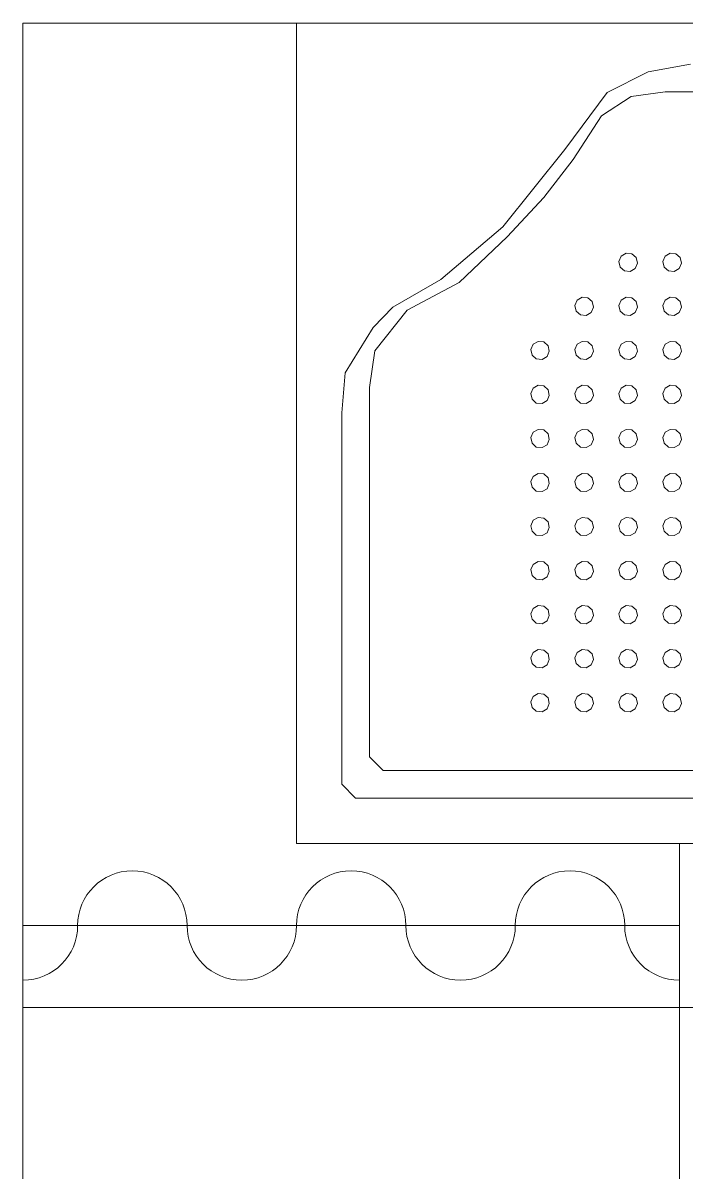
# Model space of a CAD drawing. Header units: millimetres. Extents: x -32 to 1412, y -324 to 2887.
# Drawn here: x 1036.341 to 1036.947, y 2056.859 to 2057.909 of the extents above; entities that cross this region are included whole.
import ezdxf

# ---------------------------------------------------------------- set-up
doc = ezdxf.new("R2010")
doc.units = ezdxf.units.MM
doc.header["$LTSCALE"] = 0.5
doc.layers.add('arquitetura', color=252, linetype='CONTINUOUS', lineweight=5)

msp = doc.modelspace()

# ---------------------------------------------------------------- linework, layer by layer
at = {"layer": 'arquitetura', "color": 252}
for p, q in [((1036.3412, 2057.9091), (1037.3412, 2057.9091)), ((1036.3412, 2057.9091), (1036.3412, 2056.0591)), ((1036.3412, 2057.9091), (1037.3412, 2057.9091)), ((1037.3412, 2057.9091), (1036.5912, 2057.9091)), ((1036.5912, 2057.9091), (1036.5912, 2057.1591)), ((1036.9126, 2057.8645), (1036.9514, 2057.8714)), ((1036.8752, 2057.8457), (1036.9126, 2057.8645)), ((1036.8366, 2057.7936), (1036.8752, 2057.8457)), ((1036.8701, 2057.8244), (1036.8971, 2057.8418)), ((1036.8971, 2057.8418), (1036.9281, 2057.8463)), ((1037.2658, 2057.8463), (1036.9281, 2057.8463)), ((1036.8442, 2057.7843), (1036.8701, 2057.8244)), ((1036.7798, 2057.7228), (1036.8366, 2057.7936)), ((1036.8172, 2057.7495), (1036.8442, 2057.7843)), ((1036.7838, 2057.7135), (1036.8172, 2057.7495)), ((1036.7232, 2057.6747), (1036.7798, 2057.7228)), ((1036.74, 2057.672), (1036.7838, 2057.7135)), ((1036.8879, 2057.696), (1036.8858, 2057.6911)), ((1036.8925, 2057.6986), (1036.8879, 2057.696)), ((1036.8977, 2057.6981), (1036.8925, 2057.6986)), ((1036.9017, 2057.6946), (1036.8977, 2057.6981)), ((1036.9028, 2057.6895), (1036.9017, 2057.6946)), ((1036.9282, 2057.696), (1036.9261, 2057.6911)), ((1036.9327, 2057.6986), (1036.9282, 2057.696)), ((1036.938, 2057.6981), (1036.9327, 2057.6986)), ((1036.9419, 2057.6946), (1036.938, 2057.6981)), ((1036.9431, 2057.6895), (1036.9419, 2057.6946)), ((1036.8858, 2057.6911), (1036.887, 2057.686)), ((1036.887, 2057.686), (1036.8909, 2057.6825)), ((1036.8909, 2057.6825), (1036.8962, 2057.682)), ((1036.8962, 2057.682), (1036.9007, 2057.6846)), ((1036.9007, 2057.6846), (1036.9028, 2057.6895)), ((1036.9261, 2057.6911), (1036.9272, 2057.686)), ((1036.9272, 2057.686), (1036.9312, 2057.6825)), ((1036.9312, 2057.6825), (1036.9364, 2057.682)), ((1036.9364, 2057.682), (1036.941, 2057.6846)), ((1036.941, 2057.6846), (1036.9431, 2057.6895)), ((1036.6794, 2057.6494), (1036.7232, 2057.6747)), ((1036.6924, 2057.6466), (1036.74, 2057.672)), ((1036.8477, 2057.6557), (1036.8456, 2057.6509)), ((1036.8456, 2057.6509), (1036.8467, 2057.6457)), ((1036.8522, 2057.6584), (1036.8477, 2057.6557)), ((1036.8575, 2057.6579), (1036.8522, 2057.6584)), ((1036.8614, 2057.6544), (1036.8575, 2057.6579)), ((1036.8626, 2057.6492), (1036.8614, 2057.6544)), ((1036.8879, 2057.6557), (1036.8858, 2057.6509)), ((1036.8858, 2057.6509), (1036.887, 2057.6457)), ((1036.8925, 2057.6584), (1036.8879, 2057.6557)), ((1036.8977, 2057.6579), (1036.8925, 2057.6584)), ((1036.9017, 2057.6544), (1036.8977, 2057.6579)), ((1036.9028, 2057.6492), (1036.9017, 2057.6544)), ((1036.9282, 2057.6557), (1036.9261, 2057.6509)), ((1036.9261, 2057.6509), (1036.9272, 2057.6457)), ((1036.9327, 2057.6584), (1036.9282, 2057.6557)), ((1036.938, 2057.6579), (1036.9327, 2057.6584)), ((1036.9419, 2057.6544), (1036.938, 2057.6579)), ((1036.9431, 2057.6492), (1036.9419, 2057.6544)), ((1036.6614, 2057.6307), (1036.6794, 2057.6494)), ((1036.6627, 2057.6093), (1036.6924, 2057.6466)), ((1036.8467, 2057.6457), (1036.8507, 2057.6422)), ((1036.8507, 2057.6422), (1036.8559, 2057.6417)), ((1036.8559, 2057.6417), (1036.8605, 2057.6444)), ((1036.8605, 2057.6444), (1036.8626, 2057.6492)), ((1036.887, 2057.6457), (1036.8909, 2057.6422)), ((1036.8909, 2057.6422), (1036.8962, 2057.6417)), ((1036.8962, 2057.6417), (1036.9007, 2057.6444)), ((1036.9007, 2057.6444), (1036.9028, 2057.6492)), ((1036.9272, 2057.6457), (1036.9312, 2057.6422)), ((1036.9312, 2057.6422), (1036.9364, 2057.6417)), ((1036.9364, 2057.6417), (1036.941, 2057.6444)), ((1036.941, 2057.6444), (1036.9431, 2057.6492)), ((1036.6356, 2057.5892), (1036.6614, 2057.6307)), ((1036.6579, 2057.576), (1036.6627, 2057.6093)), ((1036.8074, 2057.6155), (1036.8053, 2057.6106)), ((1036.8053, 2057.6106), (1036.8065, 2057.6055)), ((1036.812, 2057.6181), (1036.8074, 2057.6155)), ((1036.8172, 2057.6176), (1036.812, 2057.6181)), ((1036.8212, 2057.6141), (1036.8172, 2057.6176)), ((1036.8202, 2057.6041), (1036.8223, 2057.609)), ((1036.8223, 2057.609), (1036.8212, 2057.6141)), ((1036.8477, 2057.6155), (1036.8456, 2057.6106)), ((1036.8456, 2057.6106), (1036.8467, 2057.6055)), ((1036.8522, 2057.6181), (1036.8477, 2057.6155)), ((1036.8575, 2057.6176), (1036.8522, 2057.6181)), ((1036.8614, 2057.6141), (1036.8575, 2057.6176)), ((1036.8605, 2057.6041), (1036.8626, 2057.609)), ((1036.8626, 2057.609), (1036.8614, 2057.6141)), ((1036.8879, 2057.6155), (1036.8858, 2057.6106)), ((1036.8858, 2057.6106), (1036.887, 2057.6055)), ((1036.8925, 2057.6181), (1036.8879, 2057.6155)), ((1036.8977, 2057.6176), (1036.8925, 2057.6181)), ((1036.9017, 2057.6141), (1036.8977, 2057.6176)), ((1036.9007, 2057.6041), (1036.9028, 2057.609)), ((1036.9028, 2057.609), (1036.9017, 2057.6141)), ((1036.9282, 2057.6155), (1036.9261, 2057.6106)), ((1036.9261, 2057.6106), (1036.9272, 2057.6055)), ((1036.9327, 2057.6181), (1036.9282, 2057.6155)), ((1036.938, 2057.6176), (1036.9327, 2057.6181)), ((1036.9419, 2057.6141), (1036.938, 2057.6176)), ((1036.941, 2057.6041), (1036.9431, 2057.609)), ((1036.9431, 2057.609), (1036.9419, 2057.6141)), ((1036.8065, 2057.6055), (1036.8104, 2057.602)), ((1036.8104, 2057.602), (1036.8157, 2057.6015)), ((1036.8157, 2057.6015), (1036.8202, 2057.6041)), ((1036.8467, 2057.6055), (1036.8507, 2057.602)), ((1036.8507, 2057.602), (1036.8559, 2057.6015)), ((1036.8559, 2057.6015), (1036.8605, 2057.6041)), ((1036.887, 2057.6055), (1036.8909, 2057.602)), ((1036.8909, 2057.602), (1036.8962, 2057.6015)), ((1036.8962, 2057.6015), (1036.9007, 2057.6041)), ((1036.9272, 2057.6055), (1036.9312, 2057.602)), ((1036.9312, 2057.602), (1036.9364, 2057.6015)), ((1036.9364, 2057.6015), (1036.941, 2057.6041)), ((1036.6327, 2057.5527), (1036.6356, 2057.5892)), ((1036.812, 2057.5779), (1036.8074, 2057.5752)), ((1036.8172, 2057.5774), (1036.812, 2057.5779)), ((1036.8212, 2057.5739), (1036.8172, 2057.5774)), ((1036.8522, 2057.5779), (1036.8477, 2057.5752)), ((1036.8575, 2057.5774), (1036.8522, 2057.5779)), ((1036.8614, 2057.5739), (1036.8575, 2057.5774)), ((1036.8925, 2057.5779), (1036.8879, 2057.5752)), ((1036.8977, 2057.5774), (1036.8925, 2057.5779)), ((1036.9017, 2057.5739), (1036.8977, 2057.5774)), ((1036.9327, 2057.5779), (1036.9282, 2057.5752)), ((1036.938, 2057.5774), (1036.9327, 2057.5779)), ((1036.9419, 2057.5739), (1036.938, 2057.5774)), ((1036.6579, 2057.576), (1036.6579, 2057.2383)), ((1036.8074, 2057.5752), (1036.8053, 2057.5704)), ((1036.8053, 2057.5704), (1036.8065, 2057.5652)), ((1036.8202, 2057.5639), (1036.8223, 2057.5687)), ((1036.8223, 2057.5687), (1036.8212, 2057.5739)), ((1036.8477, 2057.5752), (1036.8456, 2057.5704)), ((1036.8456, 2057.5704), (1036.8467, 2057.5652)), ((1036.8605, 2057.5639), (1036.8626, 2057.5687)), ((1036.8626, 2057.5687), (1036.8614, 2057.5739)), ((1036.8879, 2057.5752), (1036.8858, 2057.5704)), ((1036.8858, 2057.5704), (1036.887, 2057.5652)), ((1036.9007, 2057.5639), (1036.9028, 2057.5687)), ((1036.9028, 2057.5687), (1036.9017, 2057.5739)), ((1036.9282, 2057.5752), (1036.9261, 2057.5704)), ((1036.9261, 2057.5704), (1036.9272, 2057.5652)), ((1036.941, 2057.5639), (1036.9431, 2057.5687)), ((1036.9431, 2057.5687), (1036.9419, 2057.5739)), ((1036.8065, 2057.5652), (1036.8104, 2057.5617)), ((1036.8104, 2057.5617), (1036.8157, 2057.5612)), ((1036.8157, 2057.5612), (1036.8202, 2057.5639)), ((1036.8467, 2057.5652), (1036.8507, 2057.5617)), ((1036.8507, 2057.5617), (1036.8559, 2057.5612)), ((1036.8559, 2057.5612), (1036.8605, 2057.5639)), ((1036.887, 2057.5652), (1036.8909, 2057.5617)), ((1036.8909, 2057.5617), (1036.8962, 2057.5612)), ((1036.8962, 2057.5612), (1036.9007, 2057.5639)), ((1036.9272, 2057.5652), (1036.9312, 2057.5617)), ((1036.9312, 2057.5617), (1036.9364, 2057.5612)), ((1036.9364, 2057.5612), (1036.941, 2057.5639)), ((1036.6327, 2057.5527), (1036.6327, 2057.2132)), ((1036.8074, 2057.535), (1036.8053, 2057.5301)), ((1036.812, 2057.5376), (1036.8074, 2057.535)), ((1036.8172, 2057.5371), (1036.812, 2057.5376)), ((1036.8212, 2057.5336), (1036.8172, 2057.5371)), ((1036.8477, 2057.535), (1036.8456, 2057.5301)), ((1036.8522, 2057.5376), (1036.8477, 2057.535)), ((1036.8575, 2057.5371), (1036.8522, 2057.5376)), ((1036.8614, 2057.5336), (1036.8575, 2057.5371)), ((1036.8879, 2057.535), (1036.8858, 2057.5301)), ((1036.8925, 2057.5376), (1036.8879, 2057.535)), ((1036.8977, 2057.5371), (1036.8925, 2057.5376)), ((1036.9017, 2057.5336), (1036.8977, 2057.5371)), ((1036.9282, 2057.535), (1036.9261, 2057.5301)), ((1036.9327, 2057.5376), (1036.9282, 2057.535)), ((1036.938, 2057.5371), (1036.9327, 2057.5376)), ((1036.9419, 2057.5336), (1036.938, 2057.5371)), ((1036.8053, 2057.5301), (1036.8065, 2057.525)), ((1036.8065, 2057.525), (1036.8104, 2057.5215)), ((1036.8202, 2057.5236), (1036.8223, 2057.5285)), ((1036.8223, 2057.5285), (1036.8212, 2057.5336)), ((1036.8456, 2057.5301), (1036.8467, 2057.525)), ((1036.8467, 2057.525), (1036.8507, 2057.5215)), ((1036.8605, 2057.5236), (1036.8626, 2057.5285)), ((1036.8626, 2057.5285), (1036.8614, 2057.5336)), ((1036.8858, 2057.5301), (1036.887, 2057.525)), ((1036.887, 2057.525), (1036.8909, 2057.5215)), ((1036.9007, 2057.5236), (1036.9028, 2057.5285)), ((1036.9028, 2057.5285), (1036.9017, 2057.5336)), ((1036.9261, 2057.5301), (1036.9272, 2057.525)), ((1036.9272, 2057.525), (1036.9312, 2057.5215)), ((1036.941, 2057.5236), (1036.9431, 2057.5285)), ((1036.9431, 2057.5285), (1036.9419, 2057.5336)), ((1036.8104, 2057.5215), (1036.8157, 2057.521)), ((1036.8157, 2057.521), (1036.8202, 2057.5236)), ((1036.8507, 2057.5215), (1036.8559, 2057.521)), ((1036.8559, 2057.521), (1036.8605, 2057.5236)), ((1036.8909, 2057.5215), (1036.8962, 2057.521)), ((1036.8962, 2057.521), (1036.9007, 2057.5236)), ((1036.9312, 2057.5215), (1036.9364, 2057.521)), ((1036.9364, 2057.521), (1036.941, 2057.5236)), ((1036.8074, 2057.4947), (1036.8053, 2057.4899)), ((1036.812, 2057.4974), (1036.8074, 2057.4947)), ((1036.8172, 2057.4969), (1036.812, 2057.4974)), ((1036.8212, 2057.4934), (1036.8172, 2057.4969)), ((1036.8223, 2057.4882), (1036.8212, 2057.4934)), ((1036.8477, 2057.4947), (1036.8456, 2057.4899)), ((1036.8522, 2057.4974), (1036.8477, 2057.4947)), ((1036.8575, 2057.4969), (1036.8522, 2057.4974)), ((1036.8614, 2057.4934), (1036.8575, 2057.4969)), ((1036.8626, 2057.4882), (1036.8614, 2057.4934)), ((1036.8879, 2057.4947), (1036.8858, 2057.4899)), ((1036.8925, 2057.4974), (1036.8879, 2057.4947)), ((1036.8977, 2057.4969), (1036.8925, 2057.4974)), ((1036.9017, 2057.4934), (1036.8977, 2057.4969)), ((1036.9028, 2057.4882), (1036.9017, 2057.4934)), ((1036.9282, 2057.4947), (1036.9261, 2057.4899)), ((1036.9327, 2057.4974), (1036.9282, 2057.4947)), ((1036.938, 2057.4969), (1036.9327, 2057.4974)), ((1036.9419, 2057.4934), (1036.938, 2057.4969)), ((1036.9431, 2057.4882), (1036.9419, 2057.4934)), ((1036.8053, 2057.4899), (1036.8065, 2057.4847)), ((1036.8065, 2057.4847), (1036.8104, 2057.4812)), ((1036.8157, 2057.4807), (1036.8202, 2057.4834)), ((1036.8202, 2057.4834), (1036.8223, 2057.4882)), ((1036.8456, 2057.4899), (1036.8467, 2057.4847)), ((1036.8467, 2057.4847), (1036.8507, 2057.4812)), ((1036.8559, 2057.4807), (1036.8605, 2057.4834)), ((1036.8605, 2057.4834), (1036.8626, 2057.4882)), ((1036.8858, 2057.4899), (1036.887, 2057.4847)), ((1036.887, 2057.4847), (1036.8909, 2057.4812)), ((1036.8962, 2057.4807), (1036.9007, 2057.4834)), ((1036.9007, 2057.4834), (1036.9028, 2057.4882)), ((1036.9261, 2057.4899), (1036.9272, 2057.4847)), ((1036.9272, 2057.4847), (1036.9312, 2057.4812)), ((1036.9364, 2057.4807), (1036.941, 2057.4834)), ((1036.941, 2057.4834), (1036.9431, 2057.4882)), ((1036.8104, 2057.4812), (1036.8157, 2057.4807)), ((1036.8507, 2057.4812), (1036.8559, 2057.4807)), ((1036.8909, 2057.4812), (1036.8962, 2057.4807)), ((1036.9312, 2057.4812), (1036.9364, 2057.4807)), ((1036.8074, 2057.4545), (1036.8053, 2057.4496)), ((1036.812, 2057.4571), (1036.8074, 2057.4545)), ((1036.8172, 2057.4566), (1036.812, 2057.4571)), ((1036.8212, 2057.4531), (1036.8172, 2057.4566)), ((1036.8223, 2057.448), (1036.8212, 2057.4531)), ((1036.8477, 2057.4545), (1036.8456, 2057.4496)), ((1036.8522, 2057.4571), (1036.8477, 2057.4545)), ((1036.8575, 2057.4566), (1036.8522, 2057.4571)), ((1036.8614, 2057.4531), (1036.8575, 2057.4566)), ((1036.8626, 2057.448), (1036.8614, 2057.4531)), ((1036.8879, 2057.4545), (1036.8858, 2057.4496)), ((1036.8925, 2057.4571), (1036.8879, 2057.4545)), ((1036.8977, 2057.4566), (1036.8925, 2057.4571)), ((1036.9017, 2057.4531), (1036.8977, 2057.4566)), ((1036.9028, 2057.448), (1036.9017, 2057.4531)), ((1036.9282, 2057.4545), (1036.9261, 2057.4496)), ((1036.9327, 2057.4571), (1036.9282, 2057.4545)), ((1036.938, 2057.4566), (1036.9327, 2057.4571)), ((1036.9419, 2057.4531), (1036.938, 2057.4566)), ((1036.9431, 2057.448), (1036.9419, 2057.4531)), ((1036.8053, 2057.4496), (1036.8065, 2057.4445)), ((1036.8065, 2057.4445), (1036.8104, 2057.441)), ((1036.8104, 2057.441), (1036.8157, 2057.4405)), ((1036.8157, 2057.4405), (1036.8202, 2057.4431)), ((1036.8202, 2057.4431), (1036.8223, 2057.448)), ((1036.8456, 2057.4496), (1036.8467, 2057.4445)), ((1036.8467, 2057.4445), (1036.8507, 2057.441)), ((1036.8507, 2057.441), (1036.8559, 2057.4405)), ((1036.8559, 2057.4405), (1036.8605, 2057.4431)), ((1036.8605, 2057.4431), (1036.8626, 2057.448)), ((1036.8858, 2057.4496), (1036.887, 2057.4445)), ((1036.887, 2057.4445), (1036.8909, 2057.441)), ((1036.8909, 2057.441), (1036.8962, 2057.4405)), ((1036.8962, 2057.4405), (1036.9007, 2057.4431)), ((1036.9007, 2057.4431), (1036.9028, 2057.448)), ((1036.9261, 2057.4496), (1036.9272, 2057.4445)), ((1036.9272, 2057.4445), (1036.9312, 2057.441)), ((1036.9312, 2057.441), (1036.9364, 2057.4405)), ((1036.9364, 2057.4405), (1036.941, 2057.4431)), ((1036.941, 2057.4431), (1036.9431, 2057.448)), ((1036.8074, 2057.4142), (1036.8053, 2057.4094)), ((1036.8053, 2057.4094), (1036.8065, 2057.4042)), ((1036.812, 2057.4169), (1036.8074, 2057.4142)), ((1036.8172, 2057.4164), (1036.812, 2057.4169)), ((1036.8212, 2057.4129), (1036.8172, 2057.4164)), ((1036.8223, 2057.4077), (1036.8212, 2057.4129)), ((1036.8477, 2057.4142), (1036.8456, 2057.4094)), ((1036.8456, 2057.4094), (1036.8467, 2057.4042)), ((1036.8522, 2057.4169), (1036.8477, 2057.4142)), ((1036.8575, 2057.4164), (1036.8522, 2057.4169)), ((1036.8614, 2057.4129), (1036.8575, 2057.4164)), ((1036.8626, 2057.4077), (1036.8614, 2057.4129)), ((1036.8879, 2057.4142), (1036.8858, 2057.4094)), ((1036.8858, 2057.4094), (1036.887, 2057.4042)), ((1036.8925, 2057.4169), (1036.8879, 2057.4142)), ((1036.8977, 2057.4164), (1036.8925, 2057.4169)), ((1036.9017, 2057.4129), (1036.8977, 2057.4164)), ((1036.9028, 2057.4077), (1036.9017, 2057.4129)), ((1036.9282, 2057.4142), (1036.9261, 2057.4094)), ((1036.9261, 2057.4094), (1036.9272, 2057.4042)), ((1036.9327, 2057.4169), (1036.9282, 2057.4142)), ((1036.938, 2057.4164), (1036.9327, 2057.4169)), ((1036.9419, 2057.4129), (1036.938, 2057.4164)), ((1036.9431, 2057.4077), (1036.9419, 2057.4129)), ((1036.8065, 2057.4042), (1036.8104, 2057.4007)), ((1036.8104, 2057.4007), (1036.8157, 2057.4002)), ((1036.8157, 2057.4002), (1036.8202, 2057.4029)), ((1036.8202, 2057.4029), (1036.8223, 2057.4077)), ((1036.8467, 2057.4042), (1036.8507, 2057.4007)), ((1036.8507, 2057.4007), (1036.8559, 2057.4002)), ((1036.8559, 2057.4002), (1036.8605, 2057.4029)), ((1036.8605, 2057.4029), (1036.8626, 2057.4077)), ((1036.887, 2057.4042), (1036.8909, 2057.4007)), ((1036.8909, 2057.4007), (1036.8962, 2057.4002)), ((1036.8962, 2057.4002), (1036.9007, 2057.4029)), ((1036.9007, 2057.4029), (1036.9028, 2057.4077)), ((1036.9272, 2057.4042), (1036.9312, 2057.4007)), ((1036.9312, 2057.4007), (1036.9364, 2057.4002)), ((1036.9364, 2057.4002), (1036.941, 2057.4029)), ((1036.941, 2057.4029), (1036.9431, 2057.4077)), ((1036.8074, 2057.374), (1036.8053, 2057.3691)), ((1036.8053, 2057.3691), (1036.8065, 2057.364)), ((1036.812, 2057.3766), (1036.8074, 2057.374)), ((1036.8172, 2057.3761), (1036.812, 2057.3766)), ((1036.8212, 2057.3726), (1036.8172, 2057.3761)), ((1036.8202, 2057.3626), (1036.8223, 2057.3675)), ((1036.8223, 2057.3675), (1036.8212, 2057.3726)), ((1036.8477, 2057.374), (1036.8456, 2057.3691)), ((1036.8456, 2057.3691), (1036.8467, 2057.364)), ((1036.8522, 2057.3766), (1036.8477, 2057.374)), ((1036.8575, 2057.3761), (1036.8522, 2057.3766)), ((1036.8614, 2057.3726), (1036.8575, 2057.3761)), ((1036.8605, 2057.3626), (1036.8626, 2057.3675)), ((1036.8626, 2057.3675), (1036.8614, 2057.3726)), ((1036.8879, 2057.374), (1036.8858, 2057.3691)), ((1036.8858, 2057.3691), (1036.887, 2057.364)), ((1036.8925, 2057.3766), (1036.8879, 2057.374)), ((1036.8977, 2057.3761), (1036.8925, 2057.3766)), ((1036.9017, 2057.3726), (1036.8977, 2057.3761)), ((1036.9007, 2057.3626), (1036.9028, 2057.3675)), ((1036.9028, 2057.3675), (1036.9017, 2057.3726)), ((1036.9282, 2057.374), (1036.9261, 2057.3691)), ((1036.9261, 2057.3691), (1036.9272, 2057.364)), ((1036.9327, 2057.3766), (1036.9282, 2057.374)), ((1036.938, 2057.3761), (1036.9327, 2057.3766)), ((1036.9419, 2057.3726), (1036.938, 2057.3761)), ((1036.941, 2057.3626), (1036.9431, 2057.3675)), ((1036.9431, 2057.3675), (1036.9419, 2057.3726)), ((1036.8065, 2057.364), (1036.8104, 2057.3605)), ((1036.8104, 2057.3605), (1036.8157, 2057.36)), ((1036.8157, 2057.36), (1036.8202, 2057.3626)), ((1036.8467, 2057.364), (1036.8507, 2057.3605)), ((1036.8507, 2057.3605), (1036.8559, 2057.36)), ((1036.8559, 2057.36), (1036.8605, 2057.3626)), ((1036.887, 2057.364), (1036.8909, 2057.3605)), ((1036.8909, 2057.3605), (1036.8962, 2057.36)), ((1036.8962, 2057.36), (1036.9007, 2057.3626)), ((1036.9272, 2057.364), (1036.9312, 2057.3605)), ((1036.9312, 2057.3605), (1036.9364, 2057.36)), ((1036.9364, 2057.36), (1036.941, 2057.3626)), ((1036.812, 2057.3364), (1036.8074, 2057.3337)), ((1036.8172, 2057.3359), (1036.812, 2057.3364)), ((1036.8212, 2057.3324), (1036.8172, 2057.3359)), ((1036.8522, 2057.3364), (1036.8477, 2057.3337)), ((1036.8575, 2057.3359), (1036.8522, 2057.3364)), ((1036.8614, 2057.3324), (1036.8575, 2057.3359)), ((1036.8925, 2057.3364), (1036.8879, 2057.3337)), ((1036.8977, 2057.3359), (1036.8925, 2057.3364)), ((1036.9017, 2057.3324), (1036.8977, 2057.3359)), ((1036.9327, 2057.3364), (1036.9282, 2057.3337)), ((1036.938, 2057.3359), (1036.9327, 2057.3364)), ((1036.9419, 2057.3324), (1036.938, 2057.3359)), ((1036.8074, 2057.3337), (1036.8053, 2057.3289)), ((1036.8053, 2057.3289), (1036.8065, 2057.3237)), ((1036.8202, 2057.3224), (1036.8223, 2057.3272)), ((1036.8223, 2057.3272), (1036.8212, 2057.3324)), ((1036.8477, 2057.3337), (1036.8456, 2057.3289)), ((1036.8456, 2057.3289), (1036.8467, 2057.3237)), ((1036.8605, 2057.3224), (1036.8626, 2057.3272)), ((1036.8626, 2057.3272), (1036.8614, 2057.3324)), ((1036.8879, 2057.3337), (1036.8858, 2057.3289)), ((1036.8858, 2057.3289), (1036.887, 2057.3237)), ((1036.9007, 2057.3224), (1036.9028, 2057.3272)), ((1036.9028, 2057.3272), (1036.9017, 2057.3324)), ((1036.9282, 2057.3337), (1036.9261, 2057.3289)), ((1036.9261, 2057.3289), (1036.9272, 2057.3237)), ((1036.941, 2057.3224), (1036.9431, 2057.3272)), ((1036.9431, 2057.3272), (1036.9419, 2057.3324)), ((1036.8065, 2057.3237), (1036.8104, 2057.3202)), ((1036.8104, 2057.3202), (1036.8157, 2057.3197)), ((1036.8157, 2057.3197), (1036.8202, 2057.3224)), ((1036.8467, 2057.3237), (1036.8507, 2057.3202)), ((1036.8507, 2057.3202), (1036.8559, 2057.3197)), ((1036.8559, 2057.3197), (1036.8605, 2057.3224)), ((1036.887, 2057.3237), (1036.8909, 2057.3202)), ((1036.8909, 2057.3202), (1036.8962, 2057.3197)), ((1036.8962, 2057.3197), (1036.9007, 2057.3224)), ((1036.9272, 2057.3237), (1036.9312, 2057.3202)), ((1036.9312, 2057.3202), (1036.9364, 2057.3197)), ((1036.9364, 2057.3197), (1036.941, 2057.3224)), ((1036.8074, 2057.2935), (1036.8053, 2057.2886)), ((1036.812, 2057.2961), (1036.8074, 2057.2935)), ((1036.8172, 2057.2956), (1036.812, 2057.2961)), ((1036.8212, 2057.2921), (1036.8172, 2057.2956)), ((1036.8477, 2057.2935), (1036.8456, 2057.2886)), ((1036.8522, 2057.2961), (1036.8477, 2057.2935)), ((1036.8575, 2057.2956), (1036.8522, 2057.2961)), ((1036.8614, 2057.2921), (1036.8575, 2057.2956)), ((1036.8879, 2057.2935), (1036.8858, 2057.2886)), ((1036.8925, 2057.2961), (1036.8879, 2057.2935)), ((1036.8977, 2057.2956), (1036.8925, 2057.2961)), ((1036.9017, 2057.2921), (1036.8977, 2057.2956)), ((1036.9282, 2057.2935), (1036.9261, 2057.2886)), ((1036.9327, 2057.2961), (1036.9282, 2057.2935)), ((1036.938, 2057.2956), (1036.9327, 2057.2961)), ((1036.9419, 2057.2921), (1036.938, 2057.2956)), ((1036.8053, 2057.2886), (1036.8065, 2057.2835)), ((1036.8065, 2057.2835), (1036.8104, 2057.28)), ((1036.8202, 2057.2821), (1036.8223, 2057.287)), ((1036.8223, 2057.287), (1036.8212, 2057.2921)), ((1036.8456, 2057.2886), (1036.8467, 2057.2835)), ((1036.8467, 2057.2835), (1036.8507, 2057.28)), ((1036.8605, 2057.2821), (1036.8626, 2057.287)), ((1036.8626, 2057.287), (1036.8614, 2057.2921)), ((1036.8858, 2057.2886), (1036.887, 2057.2835)), ((1036.887, 2057.2835), (1036.8909, 2057.28)), ((1036.9007, 2057.2821), (1036.9028, 2057.287)), ((1036.9028, 2057.287), (1036.9017, 2057.2921)), ((1036.9261, 2057.2886), (1036.9272, 2057.2835)), ((1036.9272, 2057.2835), (1036.9312, 2057.28)), ((1036.941, 2057.2821), (1036.9431, 2057.287)), ((1036.9431, 2057.287), (1036.9419, 2057.2921)), ((1036.8104, 2057.28), (1036.8157, 2057.2795)), ((1036.8157, 2057.2795), (1036.8202, 2057.2821)), ((1036.8507, 2057.28), (1036.8559, 2057.2795)), ((1036.8559, 2057.2795), (1036.8605, 2057.2821)), ((1036.8909, 2057.28), (1036.8962, 2057.2795)), ((1036.8962, 2057.2795), (1036.9007, 2057.2821)), ((1036.9312, 2057.28), (1036.9364, 2057.2795)), ((1036.9364, 2057.2795), (1036.941, 2057.2821)), ((1036.6579, 2057.2383), (1036.6704, 2057.2257)), ((1036.6704, 2057.2257), (1037.1358, 2057.2257)), ((1036.6327, 2057.2132), (1036.6453, 2057.2006)), ((1036.6453, 2057.2006), (1037.1358, 2057.2006)), ((1036.5912, 2057.1591), (1037.3412, 2057.1591)), ((1036.9412, 2057.1591), (1036.9412, 2057.0091)), ((1036.9412, 2057.0841), (1036.3412, 2057.0841)), ((1036.3412, 2057.0091), (1036.9412, 2057.0091)), ((1036.9412, 2057.0091), (1036.3412, 2057.0091)), ((1037.3412, 2057.0091), (1036.9412, 2057.0091)), ((1036.9412, 2056.2091), (1036.9412, 2057.0091))]:
    msp.add_line(p, q, dxfattribs=at)
for centre, start, end in [((1036.4412, 2057.0841), 0, 180), ((1036.6412, 2057.0841), 0, 180), ((1036.8412, 2057.0841), 0, 180), ((1036.3412, 2057.0841), 270, 0), ((1036.5412, 2057.0841), 180, 0), ((1036.7412, 2057.0841), 180, 0), ((1036.9412, 2057.0841), 180, 270)]:
    msp.add_arc(centre, 0.05, start, end, dxfattribs=at)

doc.saveas('drawing.dxf')
